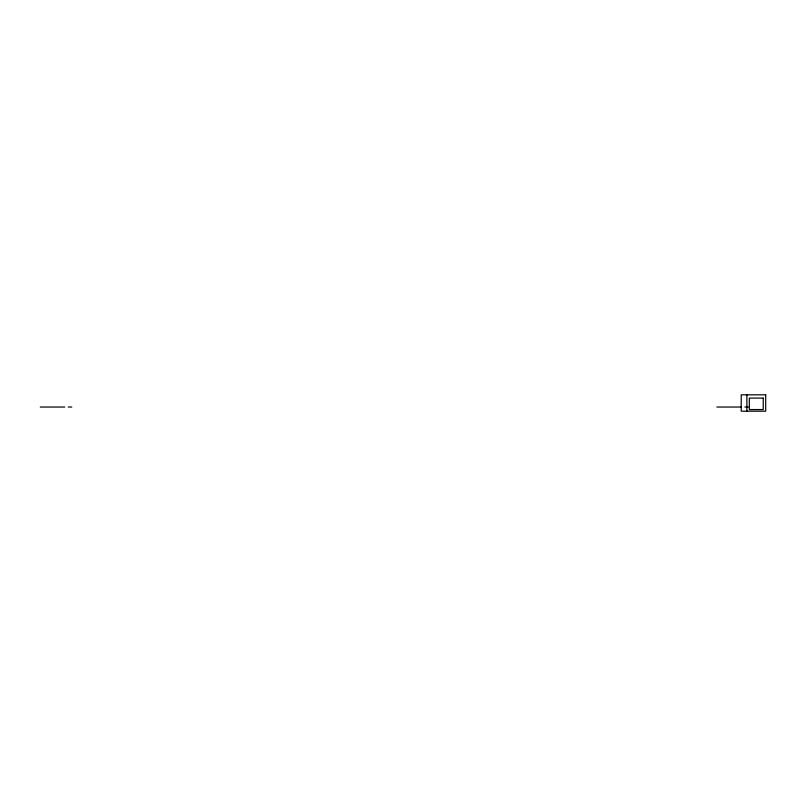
<?xml version="1.0" encoding="UTF-8"?>
<svg xmlns="http://www.w3.org/2000/svg" width="806" height="806" viewBox="0 0 806 806"><rect width="100%" height="100%" fill="white"/><g stroke="black" fill="none" stroke-linecap="round" stroke-linejoin="round"><path stroke-width="1.21" d="M40.3 407.03L64.782 407.03M68.278 407.03L71.764 407.03M716.856 407.03L741.339 407.03M744.835 407.03L748.321 407.03M746.88 394.819L746.88 411.181M765.7 394.819L741.218 394.819L741.218 411.181L765.7 411.181L765.7 394.819M763.242 398.093L749.328 398.093L749.328 409.549L763.242 409.549L763.242 398.093"/></g></svg>
